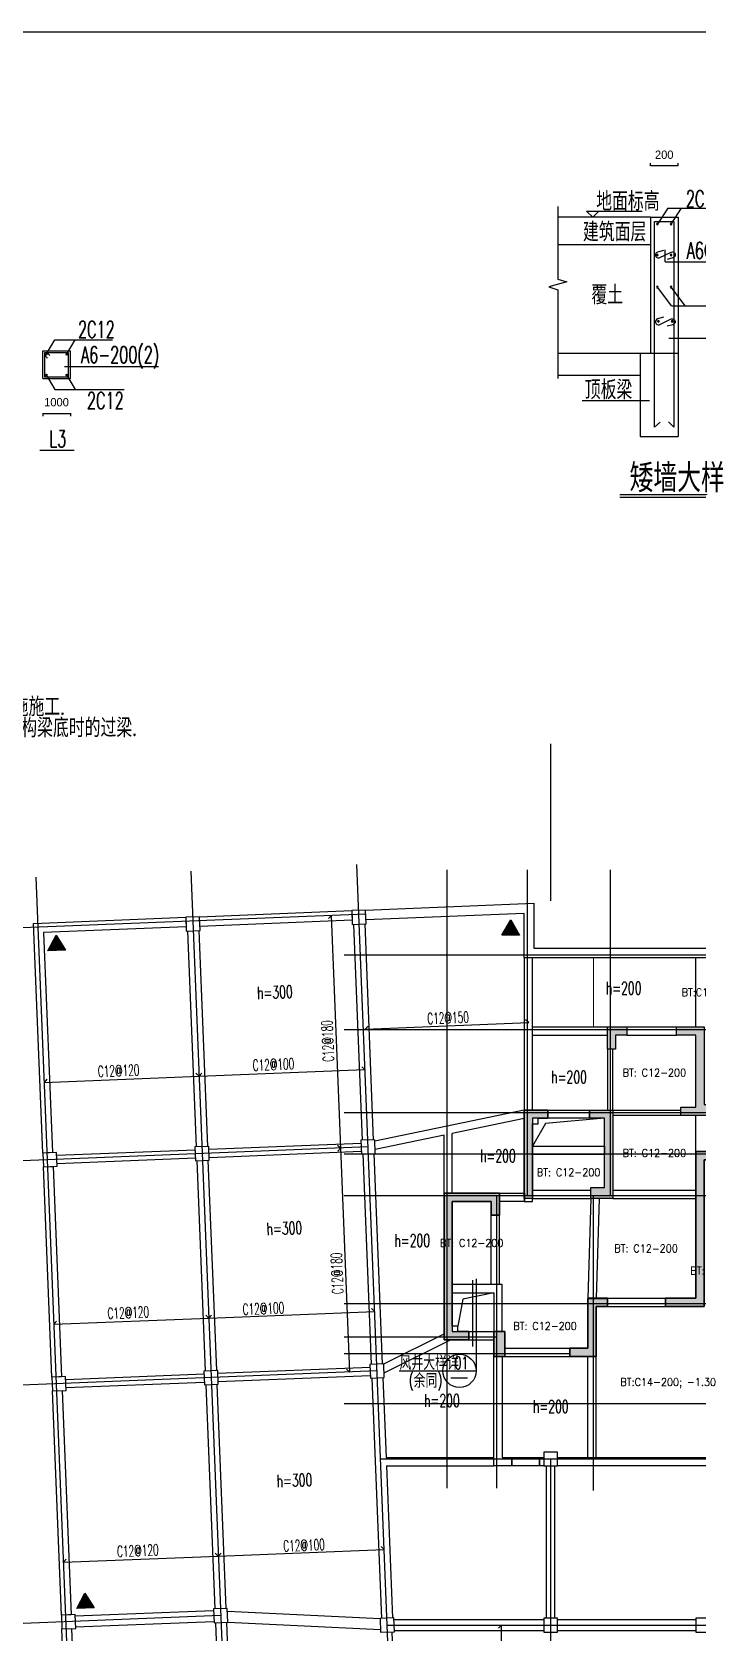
# Model space of a CAD drawing. Header units: millimetres. Extents: x 129427 to 386235, y 419441 to 703525.
# Drawn here: x 178212 to 202236, y 645745 to 703525 of the extents above; entities that cross this region are included whole.
import ezdxf
from ezdxf.enums import TextEntityAlignment as Align

# ---------------------------------------------------------------- set-up
doc = ezdxf.new("R2010")
doc.units = ezdxf.units.MM
doc.header["$LTSCALE"] = 100
for name, color, linetype in [('B-dote', 253, 'Continuous'), ('B-TEXT', 7, 'Continuous'), ('B-开洞', 7, 'Continuous'), ('B-板厚', 2, 'Continuous'), ('B-正筋文字', 7, 'Continuous'), ('B-正筋钢筋', 6, 'Continuous'), ('B-沉降观测点', 5, 'Continuous'), ('B-索引号', 140, 'Continuous'), ('COLU', 7, 'Continuous'), ('colu-1层', 6, 'Continuous'), ('colu-主楼', 7, 'Continuous'), ('h填实-1层', 254, 'Continuous'), ('h斜线-墙', 7, 'Continuous'), ('h斜线-柱', 7, 'Continuous'), ('Q-AXIS', 3, 'Continuous'), ('WALL', 3, 'Continuous'), ('wall-主楼', 2, 'Continuous'), ('梁', 4, 'Continuous'), ('梁虚线', 4, 'Continuous')]:
    doc.layers.add(name, color=color, linetype=linetype)
doc.layers.add('floor10', color=4, linetype='Continuous', lineweight=0)
doc.layers.add('floor13', color=211, linetype='Continuous', lineweight=0, true_color=0xffaaff)
doc.styles.get("Standard").update_dxf_attribs({"font": 'standard'})
doc.styles.add('汉字', font='汉字')
doc.dimstyles.get("Standard").update_dxf_attribs({"dimtxt": 300, "dimasz": 100, "dimexe": 100, "dimexo": 250, "dimgap": 100, "dimtad": 0, "dimtoh": 1, "dimdec": 0, "dimdsep": 46, "dimcen": 0.09, "dimclrt": 7, "dimadec": 0, "dimazin": 0, "dimtfac": 1, "dimtdec": 4, "dimtofl": 0, "dimtmove": 0, "dimatfit": 3, "dimfxl": 4, "dimfxlon": 1, "dimtolj": 1, "dimtzin": 0, "dimarcsym": 0})

# ---------------------------------------------------------------- blocks, each defined once
blk = doc.blocks.new('A$C7FDE0673')
at = {"layer": 'B-沉降观测点'}
blk.add_hatch(color=256, dxfattribs=at).paths.add_polyline_path([(318, 551), (0, 0), (636, 0)], flags=0)
blk.add_lwpolyline([(0, 0), (318, 551), (636, 0)], close=True, dxfattribs=at)
blk = doc.blocks.new('*D620')
at = {"layer": 'B-TEXT', "color": 0, "linetype": 'ByBlock', "lineweight": -2}
for p, q in [((200552, 698688), (200552, 698792)), ((201552, 698692), (200552, 698692)), ((201552, 698688), (201552, 698792))]:
    blk.add_line(p, q, dxfattribs=at)
for points in [[(200552, 698692), (200652, 698708), (200652, 698675)], [(201552, 698692), (201452, 698675), (201452, 698708)]]:
    blk.add_solid(points, dxfattribs=at)
at = {"layer": 'B-TEXT', "color": 7, "linetype": 'Continuous', "lineweight": -2, "insert": (201052, 699092), "char_height": 300, "width": 566.67, "attachment_point": 5, "style": '汉字'}
blk.add_mtext('200', dxfattribs=at)
blk = doc.blocks.new('*D781')
at = {"layer": 'B-TEXT', "color": 0, "linetype": 'ByBlock', "lineweight": -2}
for p, q in [((177764, 692009), (177660, 692009)), ((177760, 692009), (177760, 691009)), ((177764, 691009), (177660, 691009))]:
    blk.add_line(p, q, dxfattribs=at)
for points in [[(177760, 692009), (177777, 691909), (177744, 691909)], [(177760, 691009), (177744, 691109), (177777, 691109)]]:
    blk.add_solid(points, dxfattribs=at)
at = {"layer": 'B-TEXT', "color": 7, "linetype": 'Continuous', "lineweight": -2, "insert": (177360, 691509), "char_height": 300, "width": 690, "attachment_point": 5, "rotation": 90, "style": '汉字'}
blk.add_mtext('1000', dxfattribs=at)
blk = doc.blocks.new('*D411')
at = {"layer": 'B-TEXT', "color": 0, "linetype": 'ByBlock', "lineweight": -2}
for p, q in [((178598, 689758), (178598, 689654)), ((178598, 689754), (179598, 689754)), ((179598, 689758), (179598, 689654))]:
    blk.add_line(p, q, dxfattribs=at)
for points in [[(178598, 689754), (178698, 689771), (178698, 689737)], [(179598, 689754), (179498, 689737), (179498, 689771)]]:
    blk.add_solid(points, dxfattribs=at)
at = {"layer": 'B-TEXT', "color": 7, "linetype": 'Continuous', "lineweight": -2, "insert": (179098, 690154), "char_height": 300, "width": 690, "attachment_point": 5, "style": '汉字'}
blk.add_mtext('1000', dxfattribs=at)

msp = doc.modelspace()

# ---------------------------------------------------------------- hatches: boundary and pattern name
at = {"layer": 'h填实-1层'}
for points in [[(199696.5, 667294.5), (199296.5, 667294.5), (199296.5, 666794.7), (198996.5, 666794.7), (198996.5, 667594.7), (199696.5, 667594.5)], [(202596.5, 664794.9), (202596.5, 664394.9), (202496.5, 664394.9), (201646.5, 664394.9), (201646.5, 664694.9), (202196.5, 664694.9), (202196.5, 667294.7), (201496.5, 667294.7), (201496.5, 667594.7), (202496.5, 667594.7), (202496.5, 664794.9)], [(196846.5, 664294.9), (196296.5, 664294.8), (196296.5, 661394.3), (195996.5, 661394.3), (195996.5, 664594.9), (196846.5, 664594.9)], [(199196.5, 664595), (199196.5, 661794.4), (199196.5, 661394.4), (198396.5, 661394.4), (198396.5, 661794.4), (198896.5, 661794.4), (198896.5, 664294.8), (198346.5, 664294.8), (198346.5, 664595)], [(203896.3, 663094.7), (203896.3, 662794.7), (202496.5, 662794.7), (202496.5, 657494.4), (201096.5, 657494.3), (201096.5, 657794.3), (202196.5, 657794.4), (202196.2, 663094.7)], [(195096.5, 661594.3), (195096.5, 660794.3), (194796.5, 660794.3), (194796.5, 661294.4), (193396.5, 661294.4), (193396.5, 656594.3), (193996.5, 656594.3), (193996.5, 656294.3), (193096.5, 656294.3), (193096.5, 661594.3)], [(198996.5, 657794.3), (198996.5, 657494.3), (198596.5, 657494.3), (198596.5, 655694.4), (197646.5, 655694.4), (197646.5, 655994.4), (198296.5, 655994.4), (198296.5, 657794.3)], [(195296.5, 656594.3), (195296.5, 655694.3), (194896.5, 655694.3), (194896.5, 656594.3)]]:
    msp.add_hatch(color=256, dxfattribs=at).paths.add_polyline_path(points, flags=0)
at = {"layer": 'h斜线-墙'}
h = msp.add_hatch(dxfattribs=at)
h.set_pattern_fill('ANSI31', color=256, scale=40, angle=2.298773, style=0)
h.set_pattern_definition([])
h.paths.add_polyline_path([(190274.1, 671467.2), (190260.1, 671816.9), (196346.5, 672061.2), (196346.5, 670444.7), (207996.5, 670444.7), (207996.5, 670094.7), (195996.5, 670094.7), (195996.5, 671697)], flags=0)
h = msp.add_hatch(dxfattribs=at)
h.set_pattern_fill('ANSI31', color=256, scale=40, angle=2.298773, style=0)
h.set_pattern_definition([])
h.paths.add_polyline_path([(178602.7, 663042.2), (178269.7, 671335.6), (183765.3, 671556.2), (183779.4, 671206.4), (178633.5, 670999.9), (178952.4, 663056.3)], flags=0)
h = msp.add_hatch(dxfattribs=at)
h.set_pattern_fill('ANSI31', color=256, scale=40, angle=2.298773, style=0)
h.set_pattern_definition([])
h.paths.add_polyline_path([(184264.9, 671576.2), (189760.5, 671796.8), (189774.5, 671447.1), (184279, 671226.5)], flags=0)
h = msp.add_hatch(dxfattribs=at)
h.set_pattern_fill('ANSI31', color=256, scale=40, style=0)
h.set_pattern_definition([])
h.paths.add_polyline_path([(196296.5, 670094.7), (195996.5, 670094.7), (195996.5, 664594.7), (196296.5, 664594.7)], flags=0)
h = msp.add_hatch(dxfattribs=at)
h.set_pattern_fill('ANSI31', color=256, scale=40, style=0)
h.set_pattern_definition([])
h.paths.add_polyline_path([(196846.5, 664594.7), (198346.5, 664594.7), (198346.5, 664294.7), (196846.5, 664294.7)], flags=0)
h = msp.add_hatch(dxfattribs=at)
h.set_pattern_fill('ANSI31', color=256, scale=40, style=0)
h.set_pattern_definition([])
h.paths.add_polyline_path([(196298.1, 663293.9), (198896.5, 663293.9), (198896.5, 662993.9), (196298.1, 662993.9)], flags=0)
h = msp.add_hatch(dxfattribs=at)
h.set_pattern_fill('ANSI31', color=256, scale=40, angle=2.298773, style=0)
h.set_pattern_definition([])
h.paths.add_polyline_path([(178622.7, 662542.6), (178972.4, 662556.7), (179277.3, 654962.8), (178927.6, 654948.8)], flags=0)
h = msp.add_hatch(dxfattribs=at)
h.set_pattern_fill('ANSI31', color=256, scale=40, style=0)
h.set_pattern_definition([])
h.paths.add_polyline_path([(195096.5, 661594.7), (196000.5, 661594.7), (196000.5, 661294.8), (195096.5, 661294.8)], flags=0)
h = msp.add_hatch(dxfattribs=at)
h.set_pattern_fill('ANSI31', color=256, scale=40, style=0)
h.set_pattern_definition([])
h.paths.add_polyline_path([(194896.5, 656594.7), (195196.5, 656594.7), (195196.5, 658294.7), (193396.5, 658294.7), (193396.5, 657994.7), (194896.5, 657994.7)], flags=0)
h = msp.add_hatch(dxfattribs=at)
h.set_pattern_fill('ANSI31', color=256, scale=40, style=0)
h.set_pattern_definition([])
h.paths.add_polyline_path([(195196.5, 655694.7), (195196.5, 652044.7), (195546.5, 652044.7), (195546.5, 651744.7), (194896.5, 651744.7), (194896.5, 655694.7)], flags=0)
h = msp.add_hatch(dxfattribs=at)
h.set_pattern_fill('ANSI31', color=256, scale=40, angle=2.298773, style=0)
h.set_pattern_definition([])
h.paths.add_polyline_path([(178947.6, 654449.2), (179297.3, 654463.2), (179622.2, 646369.7), (179272.5, 646355.7)], flags=0)
h = msp.add_hatch(dxfattribs=at)
h.set_pattern_fill('ANSI31', color=256, scale=40, style=0)
h.set_pattern_definition([])
h.paths.add_polyline_path([(195546.5, 652044.7), (196546.5, 652044.7), (196546.5, 651744.7), (195546.5, 651744.7)], flags=0)
h = msp.add_hatch(dxfattribs=at)
h.set_pattern_fill('ANSI31', color=256, scale=40, style=0)
h.set_pattern_definition([])
h.paths.add_polyline_path([(196546.5, 652044.7), (196696.5, 652044.7), (196696.5, 651744.7), (196546.5, 651744.7)], flags=0)
h = msp.add_hatch(dxfattribs=at)
h.set_pattern_fill('ANSI31', color=256, scale=40, style=0)
h.set_pattern_definition([])
h.paths.add_polyline_path([(197196.5, 652044.7), (203646.5, 652044.7), (203646.5, 651744.7), (197196.5, 651744.7)], flags=0)
h = msp.add_hatch(dxfattribs=at)
h.set_pattern_fill('ANSI31', color=256, scale=40, angle=2.298773, style=0)
h.set_pattern_definition([])
h.paths.add_polyline_path([(179292.6, 645856.1), (179642.3, 645870.1), (179947.1, 638276.2), (179597.4, 638262.2)], flags=0)
at = {"layer": 'h斜线-柱'}
h = msp.add_hatch(dxfattribs=at)
h.set_pattern_fill('ANSI31', color=256, scale=40, angle=2.298773, style=0)
h.set_pattern_definition([])
h.paths.add_polyline_path([(183785.4, 671056.6), (184285, 671076.6), (184264.9, 671576.2), (183765.3, 671556.2)], flags=0)
h = msp.add_hatch(dxfattribs=at)
h.set_pattern_fill('ANSI31', color=256, scale=40, angle=2.298773, style=0)
h.set_pattern_definition([])
h.paths.add_polyline_path([(189780.5, 671297.2), (190280.1, 671317.3), (190260.1, 671816.9), (189760.5, 671796.8)], flags=0)
h = msp.add_hatch(dxfattribs=at)
h.set_pattern_fill('ANSI31', color=256, scale=40, angle=2.298773, style=0)
h.set_pattern_definition([])
h.paths.add_polyline_path([(190113.5, 663003.9), (190613.1, 663024), (190593, 663523.6), (190093.4, 663503.5)], flags=0)
h = msp.add_hatch(dxfattribs=at)
h.set_pattern_fill('ANSI31', color=256, scale=40, angle=2.298773, style=0)
h.set_pattern_definition([])
h.paths.add_polyline_path([(178622.7, 662542.6), (179122.3, 662562.7), (179102.3, 663062.3), (178602.7, 663042.2)], flags=0)
h = msp.add_hatch(dxfattribs=at)
h.set_pattern_fill('ANSI31', color=256, scale=40, angle=2.298773, style=0)
h.set_pattern_definition([])
h.paths.add_polyline_path([(184118.3, 662763.2), (184617.9, 662783.3), (184597.8, 663282.9), (184098.2, 663262.8)], flags=0)
h = msp.add_hatch(dxfattribs=at)
h.set_pattern_fill('ANSI31', color=256, scale=40, angle=2.298773, style=0)
h.set_pattern_definition([])
h.paths.add_polyline_path([(190438.4, 654910.4), (190938, 654930.5), (190917.9, 655430.1), (190418.3, 655410)], flags=0)
h = msp.add_hatch(dxfattribs=at)
h.set_pattern_fill('ANSI31', color=256, scale=40, angle=2.298773, style=0)
h.set_pattern_definition([])
h.paths.add_polyline_path([(178947.6, 654449.2), (179447.2, 654469.2), (179427.2, 654968.8), (178927.6, 654948.8)], flags=0)
h = msp.add_hatch(dxfattribs=at)
h.set_pattern_fill('ANSI31', color=256, scale=40, angle=2.298773, style=0)
h.set_pattern_definition([])
h.paths.add_polyline_path([(184443.2, 654669.8), (184942.8, 654689.8), (184922.7, 655189.4), (184423.1, 655169.4)], flags=0)
h = msp.add_hatch(dxfattribs=at)
h.set_pattern_fill('ANSI31', color=256, scale=40, style=0)
h.set_pattern_definition([])
h.paths.add_polyline_path([(196696.5, 651744.7), (197196.5, 651744.7), (197196.5, 652244.7), (196696.5, 652244.7)], flags=0)
h = msp.add_hatch(dxfattribs=at)
h.set_pattern_fill('ANSI31', color=256, scale=40, angle=2.298773, style=0)
h.set_pattern_definition([])
h.paths.add_polyline_path([(184788.1, 646076.7), (185287.7, 646096.7), (185267.7, 646596.3), (184768.1, 646576.3)], flags=0)
h = msp.add_hatch(dxfattribs=at)
h.set_pattern_fill('ANSI31', color=256, scale=40, angle=2.298773, style=0)
h.set_pattern_definition([])
h.paths.add_polyline_path([(179292.6, 645856.1), (179792.2, 645876.1), (179772.1, 646375.7), (179272.5, 646355.7)], flags=0)
h = msp.add_hatch(dxfattribs=at)
h.set_pattern_fill('ANSI31', color=256, scale=40, angle=2.298773, style=0)
h.set_pattern_definition([])
h.paths.add_polyline_path([(190806.7, 645734.9), (191306.3, 645754.9), (191286.2, 646254.5), (190786.6, 646234.5)], flags=0)
h = msp.add_hatch(dxfattribs=at)
h.set_pattern_fill('ANSI31', color=256, scale=40, style=0)
h.set_pattern_definition([])
h.paths.add_polyline_path([(196696.5, 645744.7), (197196.5, 645744.7), (197196.5, 646244.7), (196696.5, 646244.7)], flags=0)
h = msp.add_hatch(dxfattribs=at)
h.set_pattern_fill('ANSI31', color=256, scale=40, style=0)
h.set_pattern_definition([])
h.paths.add_polyline_path([(202196.5, 645744.7), (202696.5, 645744.7), (202696.5, 646244.7), (202196.5, 646244.7)], flags=0)

# ---------------------------------------------------------------- linework, layer by layer
at = {"layer": 'B-dote'}
for p, q in [((196946.5, 677819.9), (196946.5, 672150.4)), ((183948.6, 673224.4), (191416.5, 487189.3)), ((197411.7, 487429.9), (189943.7, 673465)), ((193196.5, 673271.7), (193196.5, 650935)), ((196096.5, 673271.7), (196096.5, 661494.7)), ((199096.5, 673271.7), (199096.5, 661494.7)), ((178353.1, 672999.8), (185821, 486964.6)), ((189495.4, 670194.7), (242996.5, 670194.7)), ((221596.5, 667494.7), (189495.4, 667494.7)), ((225996.5, 664494.7), (189495.4, 664494.7)), ((190353.2, 663263.7), (176916.6, 662724.4)), ((221596.5, 662994.7), (189495.4, 662994.7)), ((229596.5, 661494.7), (189495.4, 661494.7)), ((194996.5, 661494.7), (194996.5, 650935)), ((198496.5, 650852.6), (198496.5, 661494.7)), ((232446.5, 657594.7), (189495.4, 657594.7)), ((194996.5, 656394.7), (189495.4, 656394.7)), ((197646.5, 655794.7), (189495.4, 655794.7)), ((190678.1, 655170.3), (177241.5, 654630.9)), ((189495.4, 653994.7), (220096.5, 653994.7)), ((190805.6, 651994.7), (366607.1, 651994.7)), ((196946.5, 651994.7), (196946.5, 629594.7)), ((185027.9, 646336.5), (177586.5, 646037.8)), ((191046.5, 645994.7), (366607.1, 645994.7))]:
    msp.add_line(p, q, dxfattribs=at)
at = {"layer": 'B-dote', "linetype": 'ByBlock'}
msp.add_line((190266.1, 671667), (176579.7, 671117.6), dxfattribs=at)
at = {"layer": 'B-TEXT', "linetype": 'ByBlock'}
for p, q in [((201180.4, 697166.7), (200812.9, 696589.1)), ((201180.4, 697166.7), (203086.5, 697166.7)), ((201660.8, 697166.7), (201293.3, 696589.1)), ((200552, 696833.9), (197207.1, 696833.9)), ((200552, 696833.9), (200552, 691915.3)), ((200552, 696833.9), (201552, 696833.9)), ((201552, 696833.9), (201552, 691915.3)), ((200552, 695833.9), (197207.1, 695833.9)), ((201088.4, 695222.3), (201088.4, 695663.1)), ((201088.4, 695222.3), (205187.6, 695222.3)), ((201308.9, 693641.8), (200822.7, 694294.5)), ((201802.7, 693641.8), (201316.5, 694294.5)), ((201308.9, 693641.8), (204265.2, 693641.8)), ((201213.5, 692474.3), (204721.2, 692474.3)), ((200177, 691915.3), (197207.1, 691915.3)), ((200177, 691915.3), (200177, 688920.6)), ((201552, 691915.3), (200177, 691915.3)), ((201552, 691915.3), (201552, 688920.6)), ((200177, 691115.3), (197207.1, 691115.3)), ((198084.1, 690218.4), (200521.6, 690218.4)), ((200177, 688920.6), (201552, 688920.6)), ((199446.7, 686721.2), (202603.7, 686721.2))]:
    msp.add_line(p, q, dxfattribs=at)
at = {"layer": 'B-TEXT'}
for p, q in [((178729.7, 691879.3), (179041.4, 692404.3)), ((179041.4, 692404.3), (181124.9, 692404.3)), ((179455.5, 691879.3), (179767.2, 692404.3)), ((178598.1, 691009.3), (178598.1, 692009.3)), ((178598.1, 692009.3), (179598.1, 692009.3)), ((179598.1, 691009.3), (179598.1, 692009.3)), ((178729.7, 691139.3), (179041.4, 690614.3)), ((182787, 691430.1), (179384.3, 691430.1)), ((179455.5, 691139.3), (179767.2, 690614.3)), ((178598.1, 691009.3), (179598.1, 691009.3)), ((179041.4, 690614.3), (181541.9, 690614.3))]:
    msp.add_line(p, q, dxfattribs=at)
at = {"layer": 'B-TEXT', "linetype": 'ByBlock'}
for points in [[(197207.1, 697224.2), (197207.1, 694602.9), (197537.1, 694497.9), (196877.1, 694317.9), (197207.1, 694212.9), (197207.1, 691015.7)], [(198694.2, 697058.9), (198469.2, 696833.9), (198244.2, 697058.9), (200251.1, 697058.9)], [(200905.2, 689431.3), (200702, 689249.6), (200702, 696683.9), (201402, 696683.9), (201402, 689249.6), (201207.3, 689445.8)], [(199446.7, 686821.2), (202603.7, 686821.2)]]:
    msp.add_lwpolyline(points, dxfattribs=at)
for points in [[(200774.8, 696589.1, 1), (200834.8, 696589.1, 1)], [(201269.2, 696589.1, 1), (201329.2, 696589.1, 1)], [(200774.8, 695474.1, 1), (200834.8, 695474.1, 1)], [(201269.2, 695474.1, 1), (201329.2, 695474.1, 1)], [(200774.8, 694312, 1), (200834.8, 694312, 1)], [(201269.2, 694312, 1), (201329.2, 694312, 1)], [(200812.5, 693075.6, 1), (200872.5, 693075.6, 1)], [(201306.9, 693075.6, 1), (201366.9, 693075.6, 1)]]:
    msp.add_lwpolyline(points, format="xyb", close=True, dxfattribs=at)
for points in [[(201020.6, 695637.3), (200812.7, 695578.7, 1), (200871.4, 695370.8), (201307.6, 695578.7, -1), (201366.2, 695370.8), (201158.3, 695312.2)], [(201020.6, 693221.4), (200812.7, 693162.8, 1), (200871.4, 692954.9), (201307.6, 693162.8, -1), (201366.2, 692954.9), (201158.3, 692896.2)]]:
    msp.add_lwpolyline(points, format="xyb", dxfattribs=at)
at = {"layer": 'B-TEXT'}
for points in [[(178860.5, 691840.4), (178756.5, 691944.3), (178664.7, 691944.3), (178664.7, 691074.3), (179533.1, 691074.3), (179533.1, 691944.3), (178664.7, 691944.3), (178664.7, 691852.4), (178768.6, 691748.5)], [(178495.4, 688428.8), (179733.4, 688428.8)]]:
    msp.add_lwpolyline(points, dxfattribs=at)
for points in [[(178754.7, 691879.3, -1), (178704.7, 691879.3, -1)], [(179493.1, 691879.3, -1), (179443.1, 691879.3, -1)], [(178754.7, 691139.3, -1), (178704.7, 691139.3, -1)], [(179493.1, 691139.3, -1), (179443.1, 691139.3, -1)]]:
    msp.add_lwpolyline(points, format="xyb", close=True, dxfattribs=at)
at = {"layer": 'B-开洞'}
for points in [[(198896.5, 664294.7), (196758.4, 664103), (196298.1, 663293.9)], [(194896.5, 657994.7), (193776, 657762.4), (193596.5, 656794.7)]]:
    msp.add_lwpolyline(points, dxfattribs=at)
at = {"layer": 'B-正筋钢筋'}
for points in [[(189253.1, 663325.7), (189363.3, 663224), (189026.4, 671617.2), (188924.6, 671507)], [(190355.1, 667628.1), (190253.4, 667517.9), (196156.1, 667754.8), (196045.9, 667856.6)], [(178752.1, 665703.7), (178650.4, 665593.5), (184245.9, 665818.1), (184135.6, 665919.8)], [(184347.6, 665928.3), (184245.9, 665818.1), (190241, 666058.8), (190130.8, 666160.5)], [(189578, 655232.2), (189688.2, 655130.5), (189363.3, 663224), (189261.6, 663113.8)], [(179102.9, 656965.8), (179001.1, 656855.6), (184596.6, 657080.2), (184486.4, 657181.9)], [(184698.4, 657190.4), (184596.6, 657080.2), (190591.8, 657320.8), (190481.6, 657422.6)], [(179447.8, 648372.7), (179346.1, 648262.5), (184941.6, 648487.1), (184831.4, 648588.8)], [(185043.3, 648597.3), (184941.6, 648487.1), (190936.7, 648727.8), (190826.5, 648829.5)], [(195061.3, 640850.8), (195167.4, 640744.7), (195167.4, 645994.7), (195061.3, 645888.7)]]:
    msp.add_lwpolyline(points, dxfattribs=at)
at = {"layer": 'B-索引号'}
for p, q in [((194258.7, 658494.7), (194258.7, 655173.2)), ((191481.7, 655173.2), (194258.7, 655173.2)), ((193346.2, 654929.1), (193944.2, 654929.1))]:
    msp.add_line(p, q, dxfattribs=at)
msp.add_lwpolyline([(194125, 658454.4), (194125, 656051.8)], dxfattribs=at)
msp.add_circle((193658.7, 655173.2), 600, dxfattribs=at)
at = {"layer": 'COLU'}
for points in [[(183785.4, 671056.6), (184285, 671076.6), (184264.9, 671576.2), (183765.3, 671556.2)], [(189780.5, 671297.2), (190280.1, 671317.3), (190260.1, 671816.9), (189760.5, 671796.8)], [(190113.5, 663003.9), (190613.1, 663024), (190593, 663523.6), (190093.4, 663503.5)], [(178622.7, 662542.6), (179122.3, 662562.7), (179102.3, 663062.3), (178602.7, 663042.2)], [(184118.3, 662763.2), (184617.9, 662783.3), (184597.8, 663282.9), (184098.2, 663262.8)], [(190438.4, 654910.4), (190938, 654930.5), (190917.9, 655430.1), (190418.3, 655410)], [(178947.6, 654449.2), (179447.2, 654469.2), (179427.2, 654968.8), (178927.6, 654948.8)], [(184443.2, 654669.8), (184942.8, 654689.8), (184922.7, 655189.4), (184423.1, 655169.4)], [(196696.5, 651744.7), (197196.5, 651744.7), (197196.5, 652244.7), (196696.5, 652244.7)], [(184788.1, 646076.7), (185287.7, 646096.7), (185267.7, 646596.3), (184768.1, 646576.3)], [(179292.6, 645856.1), (179792.2, 645876.1), (179772.1, 646375.7), (179272.5, 646355.7)], [(190806.7, 645734.9), (191306.3, 645754.9), (191286.2, 646254.5), (190786.6, 646234.5)], [(196696.5, 645744.7), (197196.5, 645744.7), (197196.5, 646244.7), (196696.5, 646244.7)], [(202196.5, 645744.7), (202696.5, 645744.7), (202696.5, 646244.7), (202196.5, 646244.7)]]:
    msp.add_lwpolyline(points, close=True, dxfattribs=at)
at = {"layer": 'colu-1层'}
for points in [[(199696.5, 667294.5), (199296.5, 667294.5), (199296.5, 666794.7), (198996.5, 666794.7), (198996.5, 667594.7), (199696.5, 667594.5)], [(202596.5, 664794.9), (202596.5, 664394.9), (202496.5, 664394.9), (201646.5, 664394.9), (201646.5, 664694.9), (202196.5, 664694.9), (202196.5, 667294.7), (201496.5, 667294.7), (201496.5, 667594.7), (202496.5, 667594.7), (202496.5, 664794.9)], [(196846.5, 664294.9), (196296.5, 664294.8), (196296.5, 661394.3), (195996.5, 661394.3), (195996.5, 664594.9), (196846.5, 664594.9)], [(199196.5, 664595), (199196.5, 661794.4), (199196.5, 661394.4), (198396.5, 661394.4), (198396.5, 661794.4), (198896.5, 661794.4), (198896.5, 664294.8), (198346.5, 664294.8), (198346.5, 664595)], [(203896.3, 663094.7), (203896.3, 662794.7), (202496.5, 662794.7), (202496.5, 657494.4), (201096.5, 657494.3), (201096.5, 657794.3), (202196.5, 657794.4), (202196.2, 663094.7)], [(195096.5, 661594.3), (195096.5, 660794.3), (194796.5, 660794.3), (194796.5, 661294.4), (193396.5, 661294.4), (193396.5, 656594.3), (193996.5, 656594.3), (193996.5, 656294.3), (193096.5, 656294.3), (193096.5, 661594.3)], [(198996.5, 657794.3), (198996.5, 657494.3), (198596.5, 657494.3), (198596.5, 655694.4), (197646.5, 655694.4), (197646.5, 655994.4), (198296.5, 655994.4), (198296.5, 657794.3)], [(195296.5, 656594.3), (195296.5, 655694.3), (194896.5, 655694.3), (194896.5, 656594.3)]]:
    msp.add_lwpolyline(points, close=True, dxfattribs=at)
at = {"layer": 'colu-主楼'}
msp.add_lwpolyline([(194896.5, 655694.7), (195296.5, 655694.7), (195296.5, 656594.7), (194896.5, 656594.7)], close=True, dxfattribs=at)
at = {"layer": 'floor10'}
for p, q in [((199296.5, 666794.7), (199196.5, 666794.7)), ((199196.5, 666794.7), (199196.5, 664594.7)), ((199696.5, 667294.7), (199296.5, 667294.7)), ((199296.5, 667294.7), (199296.5, 666794.7)), ((201496.5, 667294.7), (199696.5, 667294.7)), ((199696.5, 667294.7), (199696.5, 667294.7)), ((202196.5, 667294.7), (201496.5, 667294.7)), ((201496.5, 667294.7), (201496.5, 667294.7)), ((202196.5, 664694.7), (202196.5, 667294.7)), ((199196.5, 664594.7), (201646.5, 664594.7)), ((201646.5, 664594.7), (201646.5, 664694.7)), ((201646.5, 664694.7), (202196.5, 664694.7)), ((199196.5, 664394.7), (199196.5, 661694.7)), ((201646.5, 664394.7), (199196.5, 664394.7)), ((202196.5, 664394.7), (201646.5, 664394.7)), ((202196.5, 663094.7), (202196.5, 664394.7)), ((198896.5, 662993.9), (196296.5, 662993.9)), ((196296.5, 662993.9), (196296.5, 661694.7)), ((198896.5, 661794.7), (198896.5, 662993.9)), ((202196.5, 661694.7), (202196.5, 663094.7)), ((202196.5, 663094.7), (202196.5, 663094.7)), ((196296.5, 661694.7), (198396.5, 661694.7)), ((198396.5, 661694.7), (198396.5, 661794.7)), ((198396.5, 661794.7), (198896.5, 661794.7)), ((199196.5, 661694.7), (202196.5, 661694.7)), ((194796.5, 661294.7), (193396.5, 661294.7)), ((193396.5, 661294.7), (193396.5, 658294.7)), ((194796.5, 660794.7), (194796.5, 661294.7)), ((198696.6, 661394.7), (198596.6, 657794.7)), ((199196.5, 661394.7), (198696.6, 661394.7)), ((202196.5, 661394.7), (199196.5, 661394.7)), ((199196.5, 661394.7), (199196.5, 661394.7)), ((202196.5, 657794.7), (202196.5, 661394.7)), ((194796.5, 658294.7), (194796.5, 660794.7)), ((194796.5, 660794.7), (194796.5, 660794.7)), ((193396.5, 658294.7), (194796.5, 658294.7)), ((198296.5, 657594.7), (195196.5, 657594.7)), ((195196.5, 657594.7), (195196.5, 656594.7)), ((198296.5, 655994.7), (198296.5, 657594.7)), ((198596.6, 657794.7), (198996.5, 657794.7)), ((198996.5, 657794.7), (201096.5, 657794.7)), ((201096.5, 657794.7), (201096.5, 657794.7)), ((201096.5, 657794.7), (202196.5, 657794.7)), ((195196.5, 656594.7), (195296.5, 656594.7)), ((195296.5, 656594.7), (195296.5, 655994.7)), ((195296.5, 655994.7), (197646.5, 655994.7)), ((197646.5, 655994.7), (197646.5, 655994.7)), ((197646.5, 655994.7), (198296.5, 655994.7))]:
    msp.add_line(p, q, dxfattribs=at)
at = {"layer": 'floor13'}
for p, q in [((202196.5, 670094.7), (198497.7, 670094.7)), ((198497.7, 670094.7), (198497.7, 667594.7)), ((202196.5, 667594.7), (202196.5, 670094.7)), ((198497.7, 667594.7), (198996.5, 667594.7)), ((198996.5, 667594.7), (198996.5, 667594.7)), ((198996.5, 667594.7), (199696.5, 667594.7)), ((199696.5, 667594.7), (199696.5, 667594.7)), ((199696.5, 667594.7), (201496.5, 667594.7)), ((201496.5, 667594.7), (201496.5, 667594.7)), ((201496.5, 667594.7), (202196.5, 667594.7)), ((198996.5, 667294.7), (196296.5, 667294.7)), ((196296.5, 667294.7), (196296.5, 664594.7)), ((198996.5, 666794.7), (198996.5, 667294.7)), ((198996.5, 664594.7), (198996.5, 666794.7)), ((196296.5, 664594.7), (196846.5, 664594.7)), ((196846.5, 664594.7), (198346.5, 664594.7)), ((198346.5, 664594.7), (198996.5, 664594.7)), ((198996.5, 657494.7), (198596.5, 657494.7)), ((198596.5, 657494.7), (198596.5, 655694.7)), ((201096.5, 657494.7), (198996.5, 657494.7)), ((198996.5, 657494.7), (198996.5, 657494.7)), ((202496.5, 657494.7), (201096.5, 657494.7)), ((201096.5, 657494.7), (201096.5, 657494.7)), ((195296.5, 655694.7), (195196.5, 655694.7)), ((195196.5, 655694.7), (195196.5, 652044.7)), ((197646.5, 655694.7), (195296.5, 655694.7)), ((195296.5, 655694.7), (195296.5, 655694.7)), ((198296.5, 655694.7), (197646.5, 655694.7)), ((197646.5, 655694.7), (197646.5, 655694.7)), ((198296.5, 652044.7), (198296.5, 655694.7)), ((198596.5, 655694.7), (198596.5, 655694.7)), ((198596.5, 655694.7), (198596.5, 652044.7)), ((195196.5, 652044.7), (195546.5, 652044.7)), ((195546.5, 652044.7), (196546.5, 652044.7)), ((196546.5, 652044.7), (196696.5, 652044.7)), ((196696.5, 652044.7), (196696.5, 652244.7)), ((196696.5, 652244.7), (197196.5, 652244.7)), ((197196.5, 652244.7), (197196.5, 652044.7)), ((197196.5, 652044.7), (198296.5, 652044.7)), ((198596.5, 652044.7), (203646.5, 652044.7))]:
    msp.add_line(p, q, dxfattribs=at)
at = {"layer": 'Q-AXIS'}
msp.add_lwpolyline([(156734.8, 703525.4), (386234.8, 703525.4), (386234.8, 467498.7), (156734.8, 467498.7)], close=True, dxfattribs=at)
at = {"layer": 'WALL'}
msp.add_lwpolyline([(190274.1, 671467.2), (190260.1, 671816.9), (196346.5, 672061.2), (196346.5, 670444.7), (207996.5, 670444.7), (207996.5, 670094.7), (195996.5, 670094.7), (195996.5, 671697), (190274.1, 671467.2)], dxfattribs=at)
for points in [[(178602.7, 663042.2), (178269.7, 671335.6), (183765.3, 671556.2), (183779.4, 671206.4), (178633.5, 670999.9), (178952.4, 663056.3)], [(184264.9, 671576.2), (189760.5, 671796.8), (189774.5, 671447.1), (184279, 671226.5)], [(196296.5, 670094.7), (195996.5, 670094.7), (195996.5, 664594.7), (196296.5, 664594.7)], [(196846.5, 664594.7), (198346.5, 664594.7), (198346.5, 664294.7), (196846.5, 664294.7)], [(196298.1, 663293.9), (198896.5, 663293.9), (198896.5, 662993.9), (196298.1, 662993.9)], [(178622.7, 662542.6), (178972.4, 662556.7), (179277.3, 654962.8), (178927.6, 654948.8)], [(195096.5, 661594.7), (196000.5, 661594.7), (196000.5, 661294.8), (195096.5, 661294.8)], [(194896.5, 656594.7), (195196.5, 656594.7), (195196.5, 658294.7), (193396.5, 658294.7), (193396.5, 657994.7), (194896.5, 657994.7)], [(195196.5, 655694.7), (195196.5, 652044.7), (195546.5, 652044.7), (195546.5, 651744.7), (194896.5, 651744.7), (194896.5, 655694.7)], [(178947.6, 654449.2), (179297.3, 654463.2), (179622.2, 646369.7), (179272.5, 646355.7)], [(195546.5, 652044.7), (196546.5, 652044.7), (196546.5, 651744.7), (195546.5, 651744.7)], [(196546.5, 652044.7), (196696.5, 652044.7), (196696.5, 651744.7), (196546.5, 651744.7)], [(197196.5, 652044.7), (203646.5, 652044.7), (203646.5, 651744.7), (197196.5, 651744.7)], [(179292.6, 645856.1), (179642.3, 645870.1), (179947.1, 638276.2), (179597.4, 638262.2)]]:
    msp.add_lwpolyline(points, close=True, dxfattribs=at)
at = {"layer": 'wall-主楼'}
for p, q in [((196846.5, 664594.7), (195996.5, 664594.7)), ((195996.5, 664594.7), (195996.5, 661294.8)), ((196846.5, 664294.7), (196846.5, 664594.7)), ((196296.5, 661294.8), (196296.5, 664094.7)), ((196296.5, 664094.7), (196496.5, 664094.7)), ((196496.5, 664094.7), (196496.5, 664294.7)), ((196496.5, 664294.7), (196846.5, 664294.7)), ((195996.5, 661294.8), (196296.5, 661294.8))]:
    msp.add_line(p, q, dxfattribs=at)
for points in [[(198996.5, 666794.7), (198996.5, 667594.7), (199696.5, 667594.7), (199696.5, 667294.7), (199296.5, 667294.7), (199296.5, 666794.7)], [(202196.5, 664694.7), (202196.5, 667294.7), (201496.5, 667294.7), (201496.5, 667594.7), (202496.5, 667594.7), (202496.5, 664794.7), (202596.5, 664794.7), (202596.5, 664394.7), (201646.5, 664394.7), (201646.5, 664694.7)], [(198896.5, 661794.7), (198896.5, 664294.7), (198346.5, 664294.7), (198346.5, 664594.7), (199196.5, 664594.7), (199196.5, 661394.7), (198396.5, 661394.7), (198396.5, 661794.7)], [(203896.5, 663094.7), (202196.5, 663094.7), (202196.5, 657794.7), (201096.5, 657794.7), (201096.5, 657494.7), (202496.5, 657494.7), (202496.5, 662794.7), (203896.5, 662794.7)], [(195096.5, 660794.7), (195096.5, 661594.7), (193096.5, 661594.7), (193096.5, 656294.7), (193996.5, 656294.7), (193996.5, 656594.7), (193596.5, 656594.7), (193596.5, 656794.7), (193396.5, 656794.7), (193396.5, 661294.7), (194796.5, 661294.7), (194796.5, 660794.7)], [(197646.5, 655994.7), (197646.5, 655694.7), (198596.5, 655694.7), (198596.5, 657494.7), (198996.5, 657494.7), (198996.5, 657794.7), (198296.5, 657794.7), (198296.5, 655994.7)]]:
    msp.add_lwpolyline(points, close=True, dxfattribs=at)
at = {"layer": '梁'}
for p, q in [((199696.5, 667594.7), (201496.5, 667594.7)), ((198996.5, 666794.7), (198996.5, 664594.7)), ((198996.5, 657494.7), (201096.5, 657494.7)), ((193996.5, 656594.7), (194896.5, 656594.7)), ((193996.5, 656294.7), (194896.5, 656294.7)), ((195296.5, 655694.7), (197646.5, 655694.7))]:
    msp.add_line(p, q, dxfattribs=at)
at = {"layer": '梁虚线'}
for p, q in [((183835.3, 671059.6), (184148.2, 663265.9)), ((184235.1, 671073.6), (184547.9, 663279.9)), ((189830.5, 671300.3), (190143.3, 663506.6)), ((190230.2, 671314.2), (190543.1, 663520.5)), ((202196.5, 667594.7), (202196.5, 670094.7)), ((196296.5, 667594.7), (198996.5, 667594.7)), ((196296.5, 667294.7), (198996.5, 667294.7)), ((199196.5, 664594.7), (199196.5, 666794.7)), ((199696.5, 667294.7), (201496.5, 667294.7)), ((195996.5, 664594.7), (190596.2, 663469.2)), ((199196.5, 664594.7), (201646.5, 664594.7)), ((195996.4, 664288.2), (193396.5, 663746.4)), ((201646.5, 664394.7), (199196.5, 664394.7)), ((202196.5, 663094.7), (202196.5, 664394.7)), ((184602.6, 663183), (190098.2, 663403.6)), ((193096.5, 663683.9), (190606.8, 663165)), ((193096.5, 661594.7), (193096.5, 663683.9)), ((193396.5, 661594.7), (193396.5, 663746.4)), ((179107.1, 662962.4), (184103, 663163)), ((179117.5, 662662.6), (184113.5, 662863.1)), ((184168.2, 662766.3), (184473, 655172.4)), ((184568, 662780.2), (184872.8, 655186.4)), ((184613.1, 662883.2), (190108.7, 663103.8)), ((190163.4, 663006.9), (190468.2, 655413.1)), ((190563.1, 663020.9), (190868, 655427)), ((196296.5, 661694.7), (198395.5, 661694.7)), ((199196.5, 661694.7), (202196.5, 661694.7)), ((196296.5, 661394.7), (198396.5, 661394.7)), ((198396.5, 661394.7), (198296.5, 657794.7)), ((198696.6, 661394.7), (198596.6, 657794.7)), ((199196.5, 661394.7), (202196.5, 661394.7)), ((194796.5, 658294.7), (194796.5, 660794.7)), ((195096.5, 658294.7), (195096.5, 660794.7)), ((198996.5, 657794.7), (201096.5, 657794.7)), ((190917.9, 655430.1), (193096.5, 656512.9)), ((190931.1, 655101.6), (193333.4, 656295.6)), ((195296.5, 655994.7), (197646.5, 655994.7)), ((184927.5, 655089.5), (190423.1, 655310.1)), ((198296.5, 652044.7), (198296.5, 655694.7)), ((198596.5, 652044.7), (198596.5, 655694.7)), ((179432, 654868.9), (184427.9, 655069.5)), ((179442.4, 654569.1), (184438.4, 654769.7)), ((184493.1, 654672.8), (184818, 646579.3)), ((184892.9, 654686.8), (185217.8, 646593.3)), ((184938, 654789.7), (190433.6, 655010.3)), ((190488.3, 654913.5), (190836.6, 646237.5)), ((190888, 654927.4), (191003.8, 652044.7)), ((191003.8, 652044.7), (194896.5, 652044.7)), ((191015.8, 651744.7), (194896.5, 651744.7)), ((191015.8, 651744.7), (191236.3, 646251.5)), ((196796.5, 646244.7), (196796.5, 651744.7)), ((197096.5, 646244.7), (197096.5, 651744.7)), ((179775.2, 646325.8), (184771.1, 646526.4)), ((179789.1, 645926), (184785.1, 646126.6)), ((184838.1, 646079.7), (185140.9, 638535.8)), ((185237.8, 646093.7), (185540.6, 638549.8)), ((185273.7, 646497.9), (190786.6, 646234.3)), ((185287.7, 646096.7), (190800.7, 645833.2)), ((191289.6, 646194.7), (196696.5, 646194.7)), ((197196.5, 646194.7), (202196.5, 646194.7)), ((191206.4, 645750.1), (191397.1, 640999.7)), ((191303.6, 645794.7), (196696.5, 645794.7)), ((197196.5, 645794.7), (202196.5, 645794.7))]:
    msp.add_line(p, q, dxfattribs=at)

# ---------------------------------------------------------------- block references
at = {"layer": 'B-沉降观测点'}
msp.add_blockref('A$C7FDE0673', (195190.1, 670915.3), dxfattribs=at)
at = {"layer": 'B-沉降观测点', "rotation": 2.298772997339518}
for p in [(178785.3, 670344.9), (179827.9, 646588.2)]:
    msp.add_blockref('A$C7FDE0673', p, dxfattribs=at)

# ---------------------------------------------------------------- texts
at = {"layer": 'B-TEXT', "linetype": 'ByBlock', "width": 0.7}
for s, height, p in [('地面标高', 600, (198593.2, 697132.7)), ('2C14', 600, (201833.5, 697202.5)), ('建筑面层', 600, (198114.9, 696027)), ('A6@400x400', 600, (201860.8, 695336.4)), ('覆土', 600, (198418.6, 693754.1)), ('顶板梁', 600, (198181.6, 690325)), ('矮墙大样', 900, (199801, 687001.6))]:
    msp.add_text(s, height=height, dxfattribs=at).set_placement(p)
at = {"layer": 'B-TEXT', "width": 0.7}
for s, p in [('2C12', (179873.5, 692482.6)), ('A6-200(2)', (179986.2, 691570.7)), ('2C12', (180197.6, 689916.5)), ('L3', (178845.2, 688533.9))]:
    msp.add_text(s, height=600, dxfattribs=at).set_placement(p)
for s, p in [('1. 进排风井予留洞口位置、方向应结合建施、暖施施工.', (172347.8, 679190.7)), ('2. L3用于进、排风井洞口底压顶梁及洞口顶未达结构梁底时的过梁.', (173501.8, 678426.9))]:
    msp.add_text(s, height=600, dxfattribs=at).set_placement(p, align=Align.MIDDLE)
at = {"layer": 'B-板厚', "width": 0.7}
for s, rotation, p in [('h=300', 2.298773, (186348.5, 668597.4)), ('h=200', 360, (194396.6, 662716.1)), ('h=300', 2.298773, (186690.6, 660074.3)), ('h=200', 360, (191302.1, 659657.6)), ('h=200', 360, (192374.1, 653878.5)), ('h=300', 2.298773, (187056.1, 650971.3))]:
    msp.add_text(s, height=450, rotation=rotation, dxfattribs=at).set_placement(p)
at = {"layer": 'B-正筋文字', "width": 0.65}
for s, rotation, p in [('C12@150', 2.298773, (192499.9, 667695.8)), ('C12@180', 92.298773, (189123.9, 666344.2)), ('C12@120', 2.298773, (180597.6, 665785.8)), ('C12@100', 2.298773, (186193.1, 666010.4)), ('C12@180', 92.298773, (189460.8, 657950.9)), ('C12@100', 2.298773, (185830.6, 657196)), ('C12@120', 2.298773, (180948.4, 657047.9)), ('C12@120', 2.298773, (181293.4, 648454.8)), ('C12@100', 2.298773, (187296.2, 648647.9))]:
    msp.add_text(s, height=400, rotation=rotation, dxfattribs=at).set_placement(p)
at = {"layer": 'B-索引号', "width": 0.7}
for s, p in [('风井大样详', (191486.2, 655253.8)), ('01', (193479, 655235.2)), ('(余同)', (191825.5, 654611.3))]:
    msp.add_text(s, height=450, rotation=360, dxfattribs=at).set_placement(p)
at = {"layer": 'floor10'}
for p in [(200696.5, 665944.7), (200696.5, 663044.7), (197596.5, 662344.3), (194096.5, 659794.7), (200396.5, 659594.7), (203146.5, 658794.7), (196746.5, 656794.7)]:
    msp.add_text('BT: C12-200', height=280, dxfattribs=at).set_placement(p, align=Align.MIDDLE_CENTER)
at = {"layer": 'floor13', "width": 0.7}
for p in [(198938.5, 668771.5), (196967.6, 665561.1), (196308, 653661.2)]:
    msp.add_text('h=200', height=450, rotation=360, dxfattribs=at).set_placement(p)
at = {"layer": 'floor13'}
for p in [(203407.3, 668844.7), (201196.5, 654769.7)]:
    msp.add_text('BT:C14-200; -1.30', height=280, dxfattribs=at).set_placement(p, align=Align.MIDDLE_CENTER)

# ---------------------------------------------------------------- dimensions: what is measured, and where the dimension line sits
at = {"layer": 'B-TEXT', "linetype": 'ByBlock'}
dim = msp.add_linear_dim(base=(200552, 698691.8), p1=(201552, 697552.5), p2=(200552, 697552.5), text='200', dimstyle='Standard', dxfattribs=at)
dim.commit()
dim.dimension.update_dxf_attribs({"geometry": '*D620', "text_midpoint": (201052, 699091.8)})
at = {"layer": 'B-TEXT'}
dim = msp.add_linear_dim(base=(177760.4, 691009.3), p1=(178598.1, 692009.3), p2=(178598.1, 691009.3), angle=90, dimstyle='Standard', dxfattribs=at)
dim.commit()
dim.dimension.update_dxf_attribs({"geometry": '*D781', "text_midpoint": (177360.4, 691509.3)})
dim = msp.add_linear_dim(base=(179598.1, 689753.9), p1=(178598.1, 690620.9), p2=(179598.1, 690620.9), dimstyle='Standard', dxfattribs=at)
dim.commit()
dim.dimension.update_dxf_attribs({"geometry": '*D411', "text_midpoint": (179098.1, 690153.9)})

doc.saveas('drawing.dxf')
